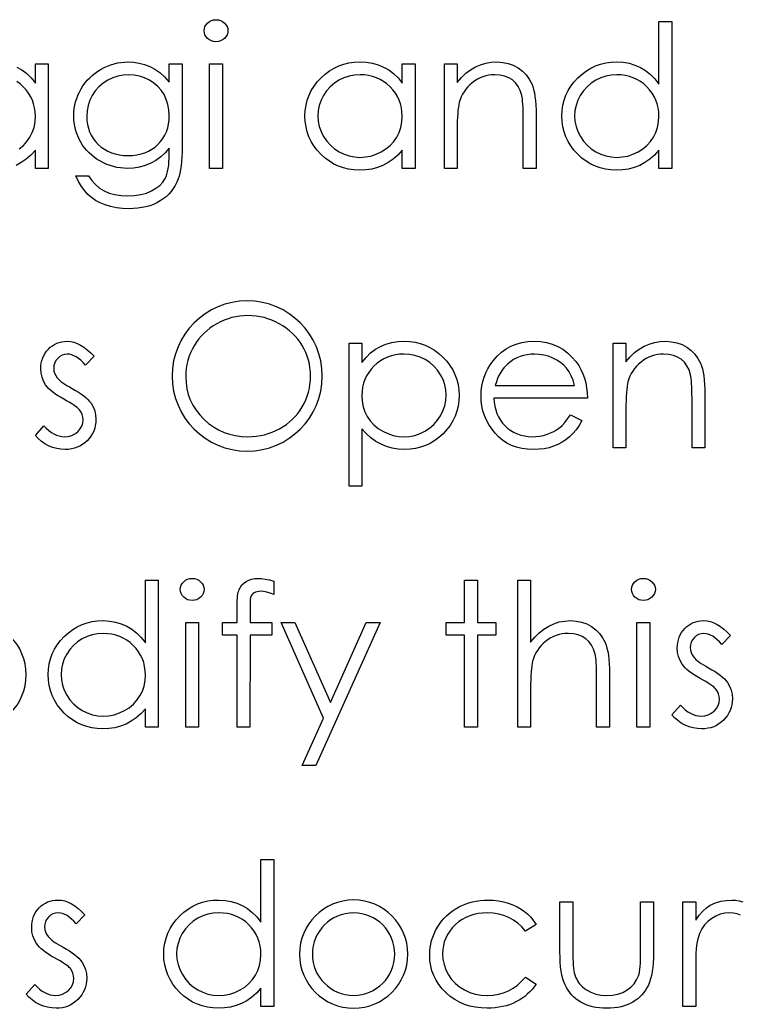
# Model space of a CAD drawing. Header units: millimetres. Extents: x -118 to 176, y -25 to 88.
# Drawn here: x -50 to -32.4, y 63.5 to 87.68 of the extents above; entities that cross this region are included whole.
import ezdxf

# ---------------------------------------------------------------- set-up
doc = ezdxf.new("R2010")
doc.units = ezdxf.units.MM

msp = doc.modelspace()

# ---------------------------------------------------------------- linework, layer by layer
at = {"color": 7, "linetype": 'Continuous', "flags": 128}
for points in [[(-45.197, 87.682), (-45.138, 87.678), (-45.084, 87.663), (-45.035, 87.638), (-44.99, 87.603), (-44.952, 87.562), (-44.925, 87.516), (-44.909, 87.466), (-44.904, 87.412), (-44.904, 87.412), (-44.909, 87.359), (-44.925, 87.31), (-44.952, 87.265), (-44.99, 87.223), (-45.035, 87.189), (-45.084, 87.164), (-45.138, 87.149), (-45.197, 87.144), (-45.197, 87.144), (-45.254, 87.149), (-45.307, 87.164), (-45.356, 87.189), (-45.401, 87.223), (-45.438, 87.265), (-45.465, 87.31), (-45.481, 87.359), (-45.487, 87.412), (-45.487, 87.412), (-45.481, 87.466), (-45.465, 87.516), (-45.438, 87.562), (-45.401, 87.603), (-45.356, 87.638), (-45.307, 87.663), (-45.254, 87.678), (-45.197, 87.682)], [(-34.045, 87.638), (-34.045, 84.048), (-34.045, 84.048), (-34.359, 84.048), (-34.359, 84.048), (-34.359, 84.49), (-34.359, 84.49), (-34.467, 84.372), (-34.582, 84.272), (-34.704, 84.187), (-34.831, 84.12), (-34.965, 84.069), (-35.105, 84.032), (-35.251, 84.01), (-35.403, 84.003), (-35.403, 84.003), (-35.539, 84.009), (-35.669, 84.028), (-35.795, 84.058), (-35.915, 84.1), (-36.03, 84.154), (-36.141, 84.221), (-36.246, 84.3), (-36.346, 84.391), (-36.438, 84.49), (-36.517, 84.595), (-36.584, 84.705), (-36.639, 84.821), (-36.682, 84.941), (-36.712, 85.067), (-36.731, 85.198), (-36.737, 85.334), (-36.737, 85.334), (-36.731, 85.467), (-36.712, 85.596), (-36.681, 85.719), (-36.638, 85.839), (-36.583, 85.952), (-36.515, 86.061), (-36.435, 86.165), (-36.343, 86.264), (-36.242, 86.355), (-36.135, 86.433), (-36.025, 86.5), (-35.908, 86.554), (-35.787, 86.596), (-35.661, 86.627), (-35.53, 86.644), (-35.394, 86.65), (-35.394, 86.65), (-35.237, 86.642), (-35.089, 86.617), (-34.948, 86.574), (-34.814, 86.515), (-34.689, 86.439), (-34.57, 86.347), (-34.461, 86.237), (-34.359, 86.111), (-34.359, 86.111), (-34.359, 87.638), (-34.359, 87.638), (-34.045, 87.638)], [(-49.301, 86.606), (-49.301, 84.048), (-49.301, 84.048), (-49.615, 84.048), (-49.615, 84.048), (-49.615, 84.49), (-49.615, 84.49), (-49.724, 84.372), (-49.838, 84.272), (-49.96, 84.187), (-50.088, 84.12)], [(-50.071, 86.526), (-49.945, 86.456), (-49.827, 86.366), (-49.717, 86.259), (-49.615, 86.132), (-49.615, 86.132), (-49.615, 86.606), (-49.615, 86.606), (-49.301, 86.606)], [(-46.339, 86.606), (-46.025, 86.606), (-46.025, 86.606), (-46.025, 84.576), (-46.025, 84.576), (-46.027, 84.446), (-46.031, 84.326), (-46.039, 84.214), (-46.048, 84.112), (-46.062, 84.018), (-46.078, 83.934), (-46.097, 83.858), (-46.119, 83.791), (-46.119, 83.791), (-46.154, 83.706), (-46.194, 83.626), (-46.241, 83.551), (-46.293, 83.481), (-46.352, 83.415), (-46.416, 83.355), (-46.486, 83.3), (-46.562, 83.25), (-46.643, 83.206), (-46.728, 83.167), (-46.817, 83.134), (-46.91, 83.108), (-47.007, 83.087), (-47.108, 83.073), (-47.213, 83.063), (-47.322, 83.061), (-47.322, 83.061), (-47.48, 83.066), (-47.63, 83.085), (-47.773, 83.113), (-47.906, 83.155), (-48.03, 83.206), (-48.141, 83.265), (-48.24, 83.331), (-48.328, 83.406), (-48.408, 83.495), (-48.484, 83.601), (-48.558, 83.725), (-48.628, 83.868), (-48.628, 83.868), (-48.314, 83.868), (-48.314, 83.868), (-48.235, 83.751), (-48.144, 83.65), (-48.043, 83.564), (-47.932, 83.495), (-47.808, 83.443), (-47.669, 83.405), (-47.518, 83.383), (-47.352, 83.375), (-47.352, 83.375), (-47.188, 83.383), (-47.037, 83.405), (-46.9, 83.443), (-46.776, 83.495), (-46.666, 83.56), (-46.574, 83.632), (-46.499, 83.712), (-46.44, 83.8), (-46.416, 83.849), (-46.396, 83.906), (-46.379, 83.971), (-46.365, 84.043), (-46.353, 84.122), (-46.346, 84.209), (-46.341, 84.304), (-46.339, 84.405), (-46.339, 84.405), (-46.339, 84.538), (-46.339, 84.538), (-46.438, 84.426), (-46.546, 84.328), (-46.664, 84.244), (-46.793, 84.174), (-46.929, 84.119), (-47.069, 84.079), (-47.213, 84.056), (-47.362, 84.048), (-47.362, 84.048), (-47.449, 84.051), (-47.536, 84.059), (-47.62, 84.072), (-47.704, 84.091), (-47.786, 84.116), (-47.866, 84.146), (-47.946, 84.181), (-48.024, 84.222), (-48.099, 84.267), (-48.17, 84.316), (-48.237, 84.369), (-48.299, 84.426), (-48.357, 84.486), (-48.41, 84.55), (-48.459, 84.618), (-48.504, 84.689), (-48.543, 84.764), (-48.577, 84.84), (-48.607, 84.918), (-48.631, 84.998), (-48.649, 85.079), (-48.662, 85.163), (-48.67, 85.248), (-48.673, 85.335), (-48.673, 85.335), (-48.67, 85.422), (-48.662, 85.508), (-48.648, 85.592), (-48.629, 85.675), (-48.604, 85.757), (-48.574, 85.836), (-48.538, 85.914), (-48.497, 85.991), (-48.451, 86.066), (-48.4, 86.136), (-48.345, 86.202), (-48.286, 86.264), (-48.223, 86.322), (-48.156, 86.376), (-48.085, 86.427), (-48.009, 86.473), (-47.93, 86.514), (-47.851, 86.551), (-47.77, 86.581), (-47.689, 86.606), (-47.606, 86.625), (-47.522, 86.639), (-47.437, 86.648), (-47.352, 86.65), (-47.352, 86.65), (-47.211, 86.643), (-47.075, 86.623), (-46.944, 86.589), (-46.818, 86.542), (-46.695, 86.477), (-46.574, 86.392), (-46.456, 86.285), (-46.339, 86.158), (-46.339, 86.158), (-46.339, 86.606)], [(-45.352, 86.606), (-45.038, 86.606), (-45.038, 86.606), (-45.038, 84.048), (-45.038, 84.048), (-45.352, 84.048), (-45.352, 84.048), (-45.352, 86.606)], [(-40.327, 86.606), (-40.327, 84.048), (-40.327, 84.048), (-40.641, 84.048), (-40.641, 84.048), (-40.641, 84.49), (-40.641, 84.49), (-40.749, 84.372), (-40.864, 84.272), (-40.986, 84.187), (-41.113, 84.12), (-41.247, 84.069), (-41.387, 84.032), (-41.533, 84.01), (-41.685, 84.003), (-41.685, 84.003), (-41.821, 84.009), (-41.951, 84.028), (-42.077, 84.058), (-42.197, 84.1), (-42.312, 84.154), (-42.423, 84.221), (-42.528, 84.3), (-42.628, 84.391), (-42.72, 84.49), (-42.799, 84.595), (-42.866, 84.705), (-42.921, 84.821), (-42.964, 84.941), (-42.994, 85.067), (-43.013, 85.198), (-43.019, 85.334), (-43.019, 85.334), (-43.013, 85.467), (-42.994, 85.596), (-42.964, 85.719), (-42.92, 85.839), (-42.865, 85.952), (-42.797, 86.061), (-42.717, 86.165), (-42.625, 86.264), (-42.524, 86.355), (-42.417, 86.433), (-42.307, 86.5), (-42.19, 86.554), (-42.069, 86.596), (-41.943, 86.627), (-41.812, 86.644), (-41.676, 86.65), (-41.676, 86.65), (-41.519, 86.643), (-41.371, 86.62), (-41.23, 86.58), (-41.096, 86.526), (-40.971, 86.456), (-40.852, 86.366), (-40.743, 86.259), (-40.641, 86.132), (-40.641, 86.132), (-40.641, 86.606), (-40.641, 86.606), (-40.327, 86.606)], [(-39.609, 86.606), (-39.295, 86.606), (-39.295, 86.606), (-39.295, 86.144), (-39.295, 86.144), (-39.192, 86.268), (-39.084, 86.373), (-38.97, 86.46), (-38.851, 86.53), (-38.727, 86.582), (-38.597, 86.62), (-38.462, 86.643), (-38.321, 86.65), (-38.321, 86.65), (-38.18, 86.641), (-38.047, 86.615), (-37.922, 86.569), (-37.805, 86.506), (-37.7, 86.427), (-37.609, 86.336), (-37.533, 86.233), (-37.472, 86.116), (-37.447, 86.051), (-37.425, 85.977), (-37.407, 85.895), (-37.392, 85.803), (-37.381, 85.704), (-37.372, 85.596), (-37.366, 85.479), (-37.365, 85.354), (-37.365, 85.354), (-37.365, 84.048), (-37.365, 84.048), (-37.679, 84.048), (-37.679, 84.048), (-37.679, 85.251), (-37.679, 85.251), (-37.68, 85.355), (-37.681, 85.451), (-37.684, 85.537), (-37.688, 85.615), (-37.694, 85.683), (-37.7, 85.742), (-37.708, 85.792), (-37.716, 85.833), (-37.716, 85.833), (-37.752, 85.951), (-37.802, 86.053), (-37.865, 86.139), (-37.941, 86.21), (-38.031, 86.266), (-38.134, 86.305), (-38.248, 86.329), (-38.376, 86.336), (-38.376, 86.336), (-38.452, 86.334), (-38.525, 86.324), (-38.598, 86.309), (-38.667, 86.288), (-38.735, 86.26), (-38.801, 86.227), (-38.865, 86.187), (-38.926, 86.141), (-38.985, 86.091), (-39.037, 86.038), (-39.085, 85.982), (-39.128, 85.923), (-39.165, 85.862), (-39.197, 85.797), (-39.224, 85.729), (-39.246, 85.659), (-39.246, 85.659), (-39.257, 85.607), (-39.267, 85.545), (-39.276, 85.475), (-39.283, 85.393), (-39.288, 85.303), (-39.292, 85.203), (-39.294, 85.093), (-39.295, 84.973), (-39.295, 84.973), (-39.295, 84.048), (-39.295, 84.048), (-39.609, 84.048), (-39.609, 84.048), (-39.609, 86.606)], [(-47.327, 86.336), (-47.464, 86.328), (-47.597, 86.303), (-47.723, 86.261), (-47.846, 86.202), (-47.96, 86.13), (-48.06, 86.043), (-48.148, 85.944), (-48.223, 85.833), (-48.282, 85.712), (-48.324, 85.588), (-48.35, 85.457), (-48.359, 85.323), (-48.359, 85.323), (-48.354, 85.221), (-48.341, 85.123), (-48.319, 85.03), (-48.288, 84.943), (-48.249, 84.858), (-48.2, 84.779), (-48.143, 84.704), (-48.077, 84.634), (-48.004, 84.57), (-47.925, 84.515), (-47.841, 84.469), (-47.753, 84.43), (-47.659, 84.401), (-47.559, 84.379), (-47.455, 84.366), (-47.346, 84.362), (-47.346, 84.362), (-47.235, 84.366), (-47.13, 84.379), (-47.03, 84.4), (-46.936, 84.429), (-46.848, 84.467), (-46.765, 84.514), (-46.687, 84.569), (-46.616, 84.632), (-46.551, 84.702), (-46.495, 84.778), (-46.447, 84.858), (-46.408, 84.944), (-46.378, 85.035), (-46.357, 85.132), (-46.344, 85.233), (-46.339, 85.341), (-46.339, 85.341), (-46.347, 85.48), (-46.371, 85.611), (-46.411, 85.735), (-46.466, 85.851), (-46.536, 85.958), (-46.62, 86.052), (-46.716, 86.135), (-46.826, 86.206), (-46.945, 86.263), (-47.067, 86.304), (-47.195, 86.328), (-47.327, 86.336)], [(-41.671, 86.336), (-41.809, 86.328), (-41.941, 86.303), (-42.067, 86.262), (-42.188, 86.205), (-42.3, 86.132), (-42.401, 86.046), (-42.489, 85.947), (-42.565, 85.834), (-42.626, 85.714), (-42.67, 85.589), (-42.696, 85.461), (-42.705, 85.33), (-42.705, 85.33), (-42.696, 85.2), (-42.67, 85.072), (-42.626, 84.947), (-42.564, 84.825), (-42.487, 84.712), (-42.398, 84.612), (-42.297, 84.525), (-42.185, 84.451), (-42.063, 84.392), (-41.938, 84.351), (-41.808, 84.326), (-41.674, 84.317), (-41.674, 84.317), (-41.538, 84.326), (-41.406, 84.35), (-41.277, 84.391), (-41.153, 84.45), (-41.037, 84.522), (-40.934, 84.606), (-40.848, 84.702), (-40.774, 84.809), (-40.716, 84.926), (-40.674, 85.051), (-40.649, 85.182), (-40.641, 85.321), (-40.641, 85.321), (-40.646, 85.427), (-40.66, 85.529), (-40.683, 85.626), (-40.715, 85.719), (-40.757, 85.807), (-40.808, 85.891), (-40.869, 85.97), (-40.939, 86.045), (-41.015, 86.113), (-41.096, 86.173), (-41.181, 86.223), (-41.27, 86.263), (-41.364, 86.296), (-41.462, 86.318), (-41.565, 86.332), (-41.671, 86.336)], [(-35.389, 86.336), (-35.527, 86.328), (-35.659, 86.303), (-35.785, 86.262), (-35.906, 86.205), (-36.018, 86.132), (-36.118, 86.046), (-36.207, 85.947), (-36.283, 85.834), (-36.344, 85.714), (-36.388, 85.589), (-36.414, 85.461), (-36.423, 85.33), (-36.423, 85.33), (-36.414, 85.2), (-36.388, 85.072), (-36.344, 84.947), (-36.282, 84.825), (-36.205, 84.712), (-36.116, 84.612), (-36.015, 84.525), (-35.903, 84.451), (-35.781, 84.392), (-35.656, 84.351), (-35.526, 84.326), (-35.392, 84.317), (-35.392, 84.317), (-35.256, 84.326), (-35.124, 84.35), (-34.995, 84.391), (-34.87, 84.45), (-34.755, 84.522), (-34.652, 84.606), (-34.565, 84.702), (-34.492, 84.809), (-34.434, 84.926), (-34.392, 85.051), (-34.367, 85.182), (-34.359, 85.321), (-34.359, 85.321), (-34.364, 85.427), (-34.378, 85.529), (-34.401, 85.626), (-34.433, 85.719), (-34.475, 85.807), (-34.526, 85.891), (-34.587, 85.97), (-34.657, 86.045), (-34.733, 86.113), (-34.814, 86.173), (-34.899, 86.223), (-34.988, 86.263), (-35.082, 86.296), (-35.18, 86.318), (-35.283, 86.332), (-35.389, 86.336)], [(-50.011, 84.522), (-49.909, 84.606), (-49.822, 84.702), (-49.748, 84.809), (-49.69, 84.926), (-49.648, 85.051), (-49.623, 85.182), (-49.615, 85.321), (-49.615, 85.321), (-49.62, 85.427), (-49.634, 85.529), (-49.657, 85.626), (-49.689, 85.719), (-49.731, 85.807), (-49.783, 85.891), (-49.843, 85.97), (-49.913, 86.045), (-49.989, 86.113), (-50.07, 86.173)], [(-44.417, 80.445), (-44.517, 80.443), (-44.615, 80.433), (-44.711, 80.417), (-44.807, 80.396), (-44.901, 80.367), (-44.994, 80.332), (-45.085, 80.292), (-45.176, 80.245), (-45.263, 80.193), (-45.345, 80.136), (-45.422, 80.075), (-45.494, 80.01), (-45.561, 79.94), (-45.624, 79.867), (-45.682, 79.788), (-45.734, 79.706), (-45.781, 79.62), (-45.823, 79.532), (-45.857, 79.441), (-45.885, 79.347), (-45.908, 79.252), (-45.923, 79.154), (-45.933, 79.054), (-45.936, 78.951), (-45.936, 78.951), (-45.929, 78.799), (-45.908, 78.654), (-45.873, 78.515), (-45.824, 78.382), (-45.762, 78.254), (-45.685, 78.133), (-45.595, 78.018), (-45.49, 77.909), (-45.376, 77.809), (-45.256, 77.723), (-45.131, 77.65), (-45, 77.59), (-44.862, 77.543), (-44.72, 77.51), (-44.571, 77.49), (-44.417, 77.484), (-44.417, 77.484), (-44.313, 77.487), (-44.212, 77.496), (-44.111, 77.511), (-44.013, 77.533), (-43.917, 77.56), (-43.823, 77.593), (-43.731, 77.633), (-43.641, 77.679), (-43.554, 77.73), (-43.472, 77.785), (-43.395, 77.846), (-43.323, 77.91), (-43.256, 77.979), (-43.194, 78.052), (-43.137, 78.13), (-43.084, 78.213), (-43.037, 78.299), (-42.996, 78.388), (-42.962, 78.478), (-42.934, 78.571), (-42.912, 78.667), (-42.897, 78.764), (-42.887, 78.864), (-42.884, 78.967), (-42.884, 78.967), (-42.887, 79.068), (-42.897, 79.168), (-42.912, 79.265), (-42.934, 79.359), (-42.962, 79.451), (-42.996, 79.54), (-43.037, 79.627), (-43.084, 79.712), (-43.137, 79.793), (-43.194, 79.87), (-43.257, 79.943), (-43.325, 80.012), (-43.398, 80.077), (-43.476, 80.137), (-43.559, 80.193), (-43.647, 80.245), (-43.738, 80.292), (-43.832, 80.332), (-43.925, 80.367), (-44.021, 80.396), (-44.118, 80.417), (-44.216, 80.433), (-44.316, 80.443), (-44.417, 80.445)], [(-48.179, 79.453), (-48.392, 79.234), (-48.392, 79.234), (-48.448, 79.297), (-48.505, 79.352), (-48.561, 79.398), (-48.615, 79.436), (-48.671, 79.465), (-48.725, 79.486), (-48.78, 79.499), (-48.834, 79.503), (-48.834, 79.503), (-48.9, 79.497), (-48.961, 79.477), (-49.018, 79.445), (-49.069, 79.399), (-49.112, 79.345), (-49.142, 79.288), (-49.16, 79.225), (-49.166, 79.159), (-49.166, 79.159), (-49.161, 79.098), (-49.145, 79.04), (-49.117, 78.983), (-49.079, 78.927), (-49.079, 78.927), (-49.055, 78.898), (-49.024, 78.868), (-48.988, 78.837), (-48.945, 78.805), (-48.896, 78.771), (-48.841, 78.737), (-48.781, 78.7), (-48.714, 78.663), (-48.714, 78.663), (-48.633, 78.617), (-48.558, 78.571), (-48.49, 78.526), (-48.429, 78.481), (-48.375, 78.436), (-48.328, 78.392), (-48.287, 78.348), (-48.253, 78.304), (-48.253, 78.304), (-48.202, 78.214), (-48.164, 78.118), (-48.142, 78.016), (-48.134, 77.909), (-48.134, 77.909), (-48.138, 77.833), (-48.148, 77.76), (-48.164, 77.69), (-48.188, 77.623), (-48.218, 77.559), (-48.255, 77.498), (-48.298, 77.44), (-48.349, 77.384), (-48.404, 77.334), (-48.462, 77.29), (-48.524, 77.254), (-48.589, 77.224), (-48.658, 77.2), (-48.73, 77.183), (-48.805, 77.173), (-48.884, 77.17), (-48.884, 77.17), (-48.99, 77.175), (-49.093, 77.193), (-49.194, 77.222), (-49.293, 77.262), (-49.386, 77.312), (-49.471, 77.372), (-49.547, 77.44), (-49.615, 77.516), (-49.615, 77.516), (-49.407, 77.753), (-49.407, 77.753), (-49.347, 77.69), (-49.286, 77.635), (-49.223, 77.589), (-49.161, 77.551), (-49.097, 77.522), (-49.032, 77.501), (-48.967, 77.488), (-48.9, 77.484), (-48.9, 77.484), (-48.809, 77.491), (-48.726, 77.515), (-48.65, 77.552), (-48.58, 77.606), (-48.523, 77.67), (-48.481, 77.74), (-48.457, 77.815), (-48.448, 77.895), (-48.448, 77.895), (-48.454, 77.962), (-48.47, 78.025), (-48.497, 78.084), (-48.535, 78.139), (-48.535, 78.139), (-48.559, 78.166), (-48.591, 78.195), (-48.629, 78.226), (-48.674, 78.258), (-48.726, 78.291), (-48.785, 78.327), (-48.85, 78.364), (-48.922, 78.403), (-48.922, 78.403), (-49, 78.447), (-49.072, 78.491), (-49.136, 78.535), (-49.195, 78.579), (-49.247, 78.622), (-49.292, 78.666), (-49.331, 78.709), (-49.363, 78.752), (-49.363, 78.752), (-49.415, 78.841), (-49.451, 78.937), (-49.473, 79.038), (-49.48, 79.146), (-49.48, 79.146), (-49.478, 79.217), (-49.469, 79.284), (-49.455, 79.349), (-49.435, 79.41), (-49.409, 79.469), (-49.377, 79.524), (-49.34, 79.577), (-49.297, 79.626), (-49.25, 79.671), (-49.199, 79.709), (-49.146, 79.742), (-49.09, 79.769), (-49.03, 79.79), (-48.968, 79.805), (-48.903, 79.814), (-48.834, 79.817), (-48.834, 79.817), (-48.753, 79.811), (-48.671, 79.795), (-48.589, 79.766), (-48.507, 79.726), (-48.426, 79.675), (-48.344, 79.612), (-48.261, 79.539), (-48.179, 79.453)], [(-41.942, 79.772), (-41.628, 79.772), (-41.628, 79.772), (-41.628, 79.299), (-41.628, 79.299), (-41.525, 79.425), (-41.415, 79.532), (-41.297, 79.622), (-41.171, 79.693), (-41.038, 79.747), (-40.898, 79.786), (-40.75, 79.809), (-40.594, 79.817), (-40.594, 79.817), (-40.458, 79.811), (-40.327, 79.793), (-40.2, 79.763), (-40.079, 79.72), (-39.963, 79.666), (-39.852, 79.6), (-39.745, 79.521), (-39.644, 79.431), (-39.552, 79.332), (-39.472, 79.227), (-39.404, 79.119), (-39.349, 79.005), (-39.305, 78.886), (-39.274, 78.763), (-39.256, 78.634), (-39.25, 78.5), (-39.25, 78.5), (-39.256, 78.364), (-39.274, 78.233), (-39.304, 78.108), (-39.347, 77.987), (-39.403, 77.871), (-39.47, 77.761), (-39.549, 77.657), (-39.641, 77.557), (-39.741, 77.466), (-39.846, 77.388), (-39.957, 77.321), (-40.072, 77.266), (-40.193, 77.224), (-40.318, 77.194), (-40.449, 77.176), (-40.585, 77.17), (-40.585, 77.17), (-40.737, 77.177), (-40.883, 77.202), (-41.023, 77.241), (-41.157, 77.297), (-41.284, 77.369), (-41.405, 77.456), (-41.519, 77.559), (-41.628, 77.678), (-41.628, 77.678), (-41.628, 76.272), (-41.628, 76.272), (-41.942, 76.272), (-41.942, 76.272), (-41.942, 79.772)], [(-36.522, 78.022), (-36.243, 77.876), (-36.243, 77.876), (-36.312, 77.759), (-36.386, 77.653), (-36.464, 77.559), (-36.548, 77.478), (-36.637, 77.407), (-36.731, 77.346), (-36.832, 77.292), (-36.937, 77.248), (-37.048, 77.214), (-37.167, 77.189), (-37.292, 77.175), (-37.425, 77.17), (-37.425, 77.17), (-37.572, 77.176), (-37.711, 77.195), (-37.841, 77.226), (-37.964, 77.271), (-38.077, 77.327), (-38.183, 77.397), (-38.281, 77.479), (-38.37, 77.574), (-38.45, 77.676), (-38.52, 77.782), (-38.578, 77.891), (-38.626, 78.004), (-38.664, 78.12), (-38.69, 78.238), (-38.706, 78.361), (-38.711, 78.486), (-38.711, 78.486), (-38.706, 78.604), (-38.693, 78.719), (-38.67, 78.831), (-38.638, 78.939), (-38.596, 79.044), (-38.546, 79.146), (-38.485, 79.245), (-38.417, 79.34), (-38.417, 79.34), (-38.319, 79.452), (-38.214, 79.549), (-38.101, 79.631), (-37.98, 79.698), (-37.851, 79.75), (-37.714, 79.788), (-37.57, 79.809), (-37.417, 79.817), (-37.417, 79.817), (-37.26, 79.809), (-37.111, 79.786), (-36.97, 79.746), (-36.837, 79.692), (-36.712, 79.621), (-36.596, 79.534), (-36.487, 79.431), (-36.387, 79.314), (-36.387, 79.314), (-36.323, 79.222), (-36.267, 79.125), (-36.219, 79.022), (-36.181, 78.914), (-36.15, 78.8), (-36.128, 78.681), (-36.114, 78.556), (-36.109, 78.426), (-36.109, 78.426), (-38.397, 78.426), (-38.397, 78.426), (-38.391, 78.325), (-38.377, 78.228), (-38.354, 78.137), (-38.324, 78.05), (-38.286, 77.968), (-38.239, 77.89), (-38.185, 77.817), (-38.122, 77.748), (-38.054, 77.686), (-37.981, 77.632), (-37.905, 77.587), (-37.824, 77.55), (-37.74, 77.521), (-37.652, 77.501), (-37.56, 77.488), (-37.464, 77.484), (-37.464, 77.484), (-37.37, 77.487), (-37.278, 77.498), (-37.187, 77.517), (-37.097, 77.543), (-37.011, 77.576), (-36.932, 77.613), (-36.86, 77.656), (-36.794, 77.703), (-36.73, 77.759), (-36.663, 77.832), (-36.594, 77.919), (-36.522, 78.022)], [(-35.48, 79.772), (-35.166, 79.772), (-35.166, 79.772), (-35.166, 79.311), (-35.166, 79.311), (-35.063, 79.434), (-34.955, 79.54), (-34.842, 79.627), (-34.723, 79.697), (-34.598, 79.749), (-34.469, 79.787), (-34.333, 79.809), (-34.193, 79.817), (-34.193, 79.817), (-34.052, 79.808), (-33.918, 79.781), (-33.794, 79.736), (-33.677, 79.673), (-33.572, 79.594), (-33.481, 79.503), (-33.405, 79.399), (-33.344, 79.283), (-33.319, 79.218), (-33.297, 79.143), (-33.279, 79.061), (-33.264, 78.97), (-33.252, 78.871), (-33.244, 78.763), (-33.238, 78.646), (-33.237, 78.521), (-33.237, 78.521), (-33.237, 77.215), (-33.237, 77.215), (-33.551, 77.215), (-33.551, 77.215), (-33.551, 78.418), (-33.551, 78.418), (-33.552, 78.522), (-33.553, 78.617), (-33.556, 78.704), (-33.56, 78.782), (-33.566, 78.85), (-33.572, 78.908), (-33.58, 78.959), (-33.588, 79), (-33.588, 79), (-33.624, 79.117), (-33.674, 79.22), (-33.737, 79.306), (-33.813, 79.377), (-33.903, 79.432), (-34.005, 79.471), (-34.12, 79.495), (-34.248, 79.503), (-34.248, 79.503), (-34.324, 79.5), (-34.397, 79.491), (-34.469, 79.476), (-34.539, 79.455), (-34.607, 79.427), (-34.673, 79.394), (-34.737, 79.354), (-34.798, 79.308), (-34.856, 79.258), (-34.909, 79.205), (-34.957, 79.149), (-34.999, 79.09), (-35.037, 79.028), (-35.069, 78.964), (-35.096, 78.896), (-35.118, 78.826), (-35.118, 78.826), (-35.129, 78.774), (-35.139, 78.712), (-35.147, 78.641), (-35.154, 78.56), (-35.159, 78.47), (-35.164, 78.369), (-35.166, 78.259), (-35.166, 78.139), (-35.166, 78.139), (-35.166, 77.215), (-35.166, 77.215), (-35.48, 77.215), (-35.48, 77.215), (-35.48, 79.772)], [(-40.597, 79.503), (-40.704, 79.499), (-40.806, 79.485), (-40.904, 79.462), (-40.998, 79.43), (-41.088, 79.389), (-41.173, 79.34), (-41.254, 79.28), (-41.331, 79.212), (-41.4, 79.137), (-41.46, 79.058), (-41.512, 78.974), (-41.554, 78.885), (-41.586, 78.793), (-41.609, 78.695), (-41.623, 78.594), (-41.628, 78.488), (-41.628, 78.488), (-41.619, 78.349), (-41.595, 78.218), (-41.554, 78.093), (-41.495, 77.976), (-41.422, 77.869), (-41.333, 77.773), (-41.231, 77.688), (-41.115, 77.616), (-40.989, 77.558), (-40.86, 77.517), (-40.728, 77.492), (-40.592, 77.484), (-40.592, 77.484), (-40.459, 77.492), (-40.33, 77.517), (-40.205, 77.559), (-40.084, 77.618), (-39.971, 77.691), (-39.87, 77.778), (-39.782, 77.878), (-39.705, 77.992), (-39.644, 78.114), (-39.599, 78.239), (-39.573, 78.366), (-39.564, 78.497), (-39.564, 78.497), (-39.572, 78.628), (-39.599, 78.756), (-39.642, 78.88), (-39.704, 79.001), (-39.78, 79.114), (-39.868, 79.213), (-39.968, 79.299), (-40.081, 79.371), (-40.202, 79.429), (-40.328, 79.47), (-40.46, 79.495), (-40.597, 79.503)], [(-36.423, 78.74), (-36.46, 78.864), (-36.506, 78.975), (-36.558, 79.073), (-36.618, 79.157), (-36.687, 79.231), (-36.767, 79.298), (-36.857, 79.356), (-36.957, 79.408), (-37.064, 79.45), (-37.174, 79.479), (-37.286, 79.497), (-37.401, 79.503), (-37.401, 79.503), (-37.495, 79.499), (-37.586, 79.488), (-37.674, 79.469), (-37.757, 79.443), (-37.838, 79.409), (-37.915, 79.368), (-37.989, 79.319), (-38.06, 79.263), (-38.06, 79.263), (-38.109, 79.217), (-38.155, 79.165), (-38.197, 79.108), (-38.237, 79.046), (-38.273, 78.977), (-38.307, 78.904), (-38.337, 78.825), (-38.364, 78.74), (-38.364, 78.74), (-36.423, 78.74)], [(-45.78, 74.016), (-45.722, 74.011), (-45.668, 73.996), (-45.618, 73.971), (-45.573, 73.937), (-45.535, 73.895), (-45.509, 73.849), (-45.492, 73.799), (-45.487, 73.745), (-45.487, 73.745), (-45.492, 73.693), (-45.509, 73.644), (-45.535, 73.598), (-45.573, 73.557), (-45.618, 73.522), (-45.668, 73.497), (-45.722, 73.482), (-45.78, 73.477), (-45.78, 73.477), (-45.837, 73.482), (-45.89, 73.497), (-45.94, 73.522), (-45.985, 73.557), (-46.022, 73.598), (-46.048, 73.644), (-46.065, 73.693), (-46.07, 73.745), (-46.07, 73.745), (-46.065, 73.799), (-46.048, 73.849), (-46.022, 73.895), (-45.985, 73.937), (-45.94, 73.971), (-45.89, 73.996), (-45.837, 74.011), (-45.78, 74.016)], [(-43.782, 73.95), (-43.782, 73.623), (-43.782, 73.623), (-43.871, 73.658), (-43.954, 73.682), (-44.031, 73.697), (-44.1, 73.702), (-44.1, 73.702), (-44.147, 73.699), (-44.19, 73.692), (-44.229, 73.679), (-44.264, 73.662), (-44.294, 73.641), (-44.317, 73.619), (-44.335, 73.595), (-44.346, 73.57), (-44.35, 73.554), (-44.353, 73.533), (-44.357, 73.507), (-44.359, 73.475), (-44.361, 73.437), (-44.362, 73.395), (-44.363, 73.347), (-44.363, 73.294), (-44.363, 73.294), (-44.363, 72.939), (-44.363, 72.939), (-43.827, 72.939), (-43.827, 72.939), (-43.827, 72.625), (-43.827, 72.625), (-44.364, 72.625), (-44.364, 72.625), (-44.365, 70.381), (-44.365, 70.381), (-44.679, 70.381), (-44.679, 70.381), (-44.679, 72.625), (-44.679, 72.625), (-45.038, 72.625), (-45.038, 72.625), (-45.038, 72.939), (-45.038, 72.939), (-44.679, 72.939), (-44.679, 72.939), (-44.679, 73.348), (-44.679, 73.348), (-44.678, 73.416), (-44.676, 73.478), (-44.672, 73.536), (-44.667, 73.589), (-44.66, 73.636), (-44.65, 73.679), (-44.641, 73.716), (-44.629, 73.749), (-44.599, 73.806), (-44.561, 73.857), (-44.514, 73.903), (-44.458, 73.942), (-44.394, 73.974), (-44.324, 73.998), (-44.247, 74.011), (-44.165, 74.016), (-44.165, 74.016), (-44.08, 74.012), (-43.989, 74), (-43.889, 73.979), (-43.782, 73.95)], [(-34.741, 74.016), (-34.683, 74.011), (-34.629, 73.996), (-34.58, 73.971), (-34.535, 73.937), (-34.497, 73.895), (-34.47, 73.849), (-34.454, 73.799), (-34.448, 73.745), (-34.448, 73.745), (-34.454, 73.693), (-34.47, 73.644), (-34.497, 73.598), (-34.535, 73.557), (-34.58, 73.522), (-34.629, 73.497), (-34.683, 73.482), (-34.741, 73.477), (-34.741, 73.477), (-34.799, 73.482), (-34.852, 73.497), (-34.901, 73.522), (-34.946, 73.557), (-34.983, 73.598), (-35.01, 73.644), (-35.026, 73.693), (-35.032, 73.745), (-35.032, 73.745), (-35.026, 73.799), (-35.01, 73.849), (-34.983, 73.895), (-34.946, 73.937), (-34.901, 73.971), (-34.852, 73.996), (-34.799, 74.011), (-34.741, 74.016)], [(-46.609, 73.971), (-46.609, 70.381), (-46.609, 70.381), (-46.923, 70.381), (-46.923, 70.381), (-46.923, 70.824), (-46.923, 70.824), (-47.031, 70.706), (-47.146, 70.605), (-47.268, 70.521), (-47.395, 70.453), (-47.529, 70.402), (-47.669, 70.366), (-47.815, 70.343), (-47.967, 70.336), (-47.967, 70.336), (-48.103, 70.343), (-48.233, 70.361), (-48.359, 70.391), (-48.479, 70.433), (-48.594, 70.488), (-48.705, 70.554), (-48.81, 70.633), (-48.91, 70.724), (-49.002, 70.824), (-49.082, 70.928), (-49.148, 71.038), (-49.204, 71.154), (-49.246, 71.274), (-49.276, 71.4), (-49.295, 71.531), (-49.301, 71.667), (-49.301, 71.667), (-49.295, 71.8), (-49.276, 71.929), (-49.246, 72.053), (-49.202, 72.172), (-49.147, 72.285), (-49.079, 72.394), (-48.999, 72.499), (-48.907, 72.597), (-48.806, 72.688), (-48.699, 72.766), (-48.589, 72.833), (-48.472, 72.887), (-48.351, 72.93), (-48.225, 72.96), (-48.094, 72.977), (-47.958, 72.984), (-47.958, 72.984), (-47.801, 72.975), (-47.653, 72.95), (-47.512, 72.907), (-47.378, 72.848), (-47.253, 72.773), (-47.135, 72.68), (-47.025, 72.57), (-46.923, 72.444), (-46.923, 72.444), (-46.923, 73.971), (-46.923, 73.971), (-46.609, 73.971)], [(-39.115, 73.971), (-38.801, 73.971), (-38.801, 73.971), (-38.801, 72.939), (-38.801, 72.939), (-38.352, 72.939), (-38.352, 72.939), (-38.352, 72.625), (-38.352, 72.625), (-38.801, 72.625), (-38.801, 72.625), (-38.801, 70.381), (-38.801, 70.381), (-39.115, 70.381), (-39.115, 70.381), (-39.115, 72.625), (-39.115, 72.625), (-39.564, 72.625), (-39.564, 72.625), (-39.564, 72.939), (-39.564, 72.939), (-39.115, 72.939), (-39.115, 72.939), (-39.115, 73.971)], [(-37.814, 73.971), (-37.5, 73.971), (-37.5, 73.971), (-37.5, 72.456), (-37.5, 72.456), (-37.396, 72.58), (-37.287, 72.687), (-37.173, 72.778), (-37.054, 72.852), (-36.93, 72.909), (-36.8, 72.951), (-36.666, 72.975), (-36.527, 72.984), (-36.527, 72.984), (-36.385, 72.975), (-36.252, 72.948), (-36.127, 72.902), (-36.011, 72.839), (-35.905, 72.761), (-35.814, 72.67), (-35.738, 72.567), (-35.677, 72.451), (-35.652, 72.386), (-35.631, 72.311), (-35.612, 72.229), (-35.597, 72.138), (-35.586, 72.038), (-35.577, 71.93), (-35.572, 71.813), (-35.57, 71.687), (-35.57, 71.687), (-35.57, 70.381), (-35.57, 70.381), (-35.884, 70.381), (-35.884, 70.381), (-35.884, 71.584), (-35.884, 71.584), (-35.885, 71.689), (-35.886, 71.784), (-35.889, 71.87), (-35.893, 71.948), (-35.898, 72.016), (-35.905, 72.075), (-35.912, 72.126), (-35.921, 72.166), (-35.921, 72.166), (-35.959, 72.284), (-36.009, 72.386), (-36.072, 72.473), (-36.149, 72.543), (-36.238, 72.599), (-36.339, 72.638), (-36.454, 72.662), (-36.582, 72.67), (-36.582, 72.67), (-36.658, 72.667), (-36.731, 72.658), (-36.803, 72.642), (-36.873, 72.621), (-36.941, 72.593), (-37.006, 72.56), (-37.07, 72.52), (-37.132, 72.475), (-37.19, 72.424), (-37.242, 72.372), (-37.29, 72.316), (-37.333, 72.257), (-37.37, 72.195), (-37.402, 72.131), (-37.43, 72.062), (-37.451, 71.992), (-37.451, 71.992), (-37.463, 71.941), (-37.472, 71.88), (-37.481, 71.809), (-37.488, 71.728), (-37.493, 71.638), (-37.497, 71.537), (-37.499, 71.427), (-37.5, 71.306), (-37.5, 71.306), (-37.5, 70.381), (-37.5, 70.381), (-37.814, 70.381), (-37.814, 70.381), (-37.814, 73.971)], [(-45.936, 72.939), (-45.621, 72.939), (-45.621, 72.939), (-45.621, 70.381), (-45.621, 70.381), (-45.936, 70.381), (-45.936, 70.381), (-45.936, 72.939)], [(-43.602, 72.939), (-43.264, 72.939), (-43.264, 72.939), (-42.398, 70.98), (-42.398, 70.98), (-41.519, 72.939), (-41.519, 72.939), (-41.179, 72.939), (-41.179, 72.939), (-42.75, 69.439), (-42.75, 69.439), (-43.089, 69.439), (-43.089, 69.439), (-42.568, 70.599), (-42.568, 70.599), (-43.602, 72.939)], [(-34.897, 72.939), (-34.583, 72.939), (-34.583, 72.939), (-34.583, 70.381), (-34.583, 70.381), (-34.897, 70.381), (-34.897, 70.381), (-34.897, 72.939)], [(-32.609, 72.62), (-32.822, 72.4), (-32.822, 72.4), (-32.878, 72.464), (-32.934, 72.518), (-32.99, 72.564), (-33.045, 72.602), (-33.1, 72.632), (-33.155, 72.653), (-33.21, 72.665), (-33.264, 72.67), (-33.264, 72.67), (-33.329, 72.663), (-33.39, 72.644), (-33.447, 72.611), (-33.498, 72.566), (-33.541, 72.512), (-33.571, 72.454), (-33.59, 72.392), (-33.596, 72.325), (-33.596, 72.325), (-33.59, 72.265), (-33.574, 72.207), (-33.547, 72.149), (-33.509, 72.093), (-33.509, 72.093), (-33.484, 72.065), (-33.454, 72.035), (-33.417, 72.004), (-33.374, 71.971), (-33.325, 71.938), (-33.271, 71.903), (-33.21, 71.867), (-33.144, 71.83), (-33.144, 71.83), (-33.062, 71.783), (-32.988, 71.738), (-32.92, 71.692), (-32.859, 71.647), (-32.805, 71.603), (-32.757, 71.558), (-32.717, 71.514), (-32.683, 71.471), (-32.683, 71.471), (-32.631, 71.38), (-32.593, 71.284), (-32.572, 71.183), (-32.564, 71.075), (-32.564, 71.075), (-32.567, 71), (-32.577, 70.927), (-32.594, 70.857), (-32.617, 70.79), (-32.648, 70.725), (-32.684, 70.664), (-32.728, 70.606), (-32.778, 70.551), (-32.834, 70.5), (-32.892, 70.457), (-32.954, 70.42), (-33.019, 70.39), (-33.088, 70.366), (-33.16, 70.35), (-33.235, 70.34), (-33.313, 70.336), (-33.313, 70.336), (-33.419, 70.342), (-33.522, 70.359), (-33.623, 70.388), (-33.722, 70.428), (-33.815, 70.479), (-33.9, 70.538), (-33.977, 70.606), (-34.045, 70.683), (-34.045, 70.683), (-33.836, 70.92), (-33.836, 70.92), (-33.776, 70.857), (-33.715, 70.802), (-33.653, 70.756), (-33.59, 70.718), (-33.526, 70.688), (-33.461, 70.667), (-33.396, 70.655), (-33.329, 70.65), (-33.329, 70.65), (-33.239, 70.658), (-33.156, 70.681), (-33.079, 70.719), (-33.01, 70.773), (-32.952, 70.837), (-32.911, 70.907), (-32.886, 70.981), (-32.878, 71.062), (-32.878, 71.062), (-32.884, 71.129), (-32.9, 71.192), (-32.926, 71.251), (-32.964, 71.306), (-32.964, 71.306), (-32.989, 71.333), (-33.02, 71.361), (-33.059, 71.392), (-33.104, 71.424), (-33.156, 71.458), (-33.214, 71.493), (-33.28, 71.53), (-33.352, 71.57), (-33.352, 71.57), (-33.43, 71.614), (-33.501, 71.658), (-33.566, 71.702), (-33.625, 71.746), (-33.676, 71.789), (-33.721, 71.833), (-33.761, 71.876), (-33.793, 71.919), (-33.793, 71.919), (-33.844, 72.008), (-33.881, 72.104), (-33.903, 72.205), (-33.91, 72.313), (-33.91, 72.313), (-33.907, 72.384), (-33.899, 72.451), (-33.884, 72.515), (-33.864, 72.577), (-33.838, 72.635), (-33.807, 72.691), (-33.77, 72.743), (-33.727, 72.792), (-33.679, 72.837), (-33.629, 72.876), (-33.576, 72.909), (-33.519, 72.936), (-33.46, 72.957), (-33.397, 72.972), (-33.332, 72.981), (-33.264, 72.984), (-33.264, 72.984), (-33.182, 72.978), (-33.101, 72.961), (-33.019, 72.933), (-32.937, 72.893), (-32.855, 72.841), (-32.773, 72.779), (-32.691, 72.705), (-32.609, 72.62)], [(-47.953, 72.67), (-48.091, 72.661), (-48.223, 72.637), (-48.349, 72.595), (-48.47, 72.538), (-48.582, 72.466), (-48.683, 72.379), (-48.771, 72.281), (-48.847, 72.168), (-48.908, 72.047), (-48.952, 71.922), (-48.978, 71.795), (-48.987, 71.664), (-48.987, 71.664), (-48.978, 71.533), (-48.952, 71.406), (-48.908, 71.281), (-48.846, 71.159), (-48.769, 71.045), (-48.68, 70.945), (-48.58, 70.858), (-48.467, 70.784), (-48.345, 70.725), (-48.22, 70.684), (-48.09, 70.659), (-47.956, 70.65), (-47.956, 70.65), (-47.82, 70.659), (-47.688, 70.683), (-47.559, 70.725), (-47.435, 70.783), (-47.319, 70.855), (-47.217, 70.939), (-47.13, 71.035), (-47.056, 71.143), (-46.998, 71.26), (-46.956, 71.385), (-46.931, 71.516), (-46.923, 71.654), (-46.923, 71.654), (-46.928, 71.76), (-46.942, 71.862), (-46.965, 71.959), (-46.997, 72.052), (-47.039, 72.14), (-47.09, 72.224), (-47.151, 72.304), (-47.221, 72.379), (-47.297, 72.447), (-47.378, 72.506), (-47.463, 72.556), (-47.552, 72.597), (-47.646, 72.629), (-47.744, 72.651), (-47.847, 72.665), (-47.953, 72.67)], [(-43.782, 67.138), (-43.782, 63.548), (-43.782, 63.548), (-44.096, 63.548), (-44.096, 63.548), (-44.096, 63.99), (-44.096, 63.99), (-44.205, 63.872), (-44.319, 63.772), (-44.441, 63.687), (-44.568, 63.62), (-44.702, 63.569), (-44.842, 63.532), (-44.988, 63.51), (-45.141, 63.503), (-45.141, 63.503), (-45.276, 63.509), (-45.406, 63.528), (-45.532, 63.558), (-45.652, 63.6), (-45.767, 63.654), (-45.878, 63.721), (-45.983, 63.8), (-46.084, 63.891), (-46.175, 63.99), (-46.255, 64.095), (-46.321, 64.205), (-46.377, 64.321), (-46.419, 64.441), (-46.45, 64.567), (-46.468, 64.698), (-46.474, 64.834), (-46.474, 64.834), (-46.468, 64.967), (-46.45, 65.096), (-46.419, 65.219), (-46.375, 65.339), (-46.32, 65.452), (-46.252, 65.561), (-46.173, 65.665), (-46.08, 65.764), (-45.979, 65.855), (-45.872, 65.933), (-45.762, 66), (-45.645, 66.054), (-45.524, 66.096), (-45.398, 66.127), (-45.267, 66.144), (-45.131, 66.15), (-45.131, 66.15), (-44.974, 66.142), (-44.826, 66.117), (-44.685, 66.074), (-44.552, 66.015), (-44.426, 65.939), (-44.308, 65.847), (-44.198, 65.737), (-44.096, 65.611), (-44.096, 65.611), (-44.096, 67.138), (-44.096, 67.138), (-43.782, 67.138)], [(-48.404, 65.787), (-48.617, 65.567), (-48.617, 65.567), (-48.673, 65.63), (-48.729, 65.685), (-48.785, 65.731), (-48.84, 65.769), (-48.895, 65.798), (-48.95, 65.82), (-49.004, 65.832), (-49.058, 65.836), (-49.058, 65.836), (-49.124, 65.83), (-49.185, 65.81), (-49.242, 65.778), (-49.293, 65.733), (-49.336, 65.679), (-49.366, 65.621), (-49.384, 65.559), (-49.391, 65.492), (-49.391, 65.492), (-49.385, 65.432), (-49.369, 65.374), (-49.342, 65.316), (-49.304, 65.26), (-49.304, 65.26), (-49.279, 65.231), (-49.248, 65.202), (-49.212, 65.17), (-49.169, 65.138), (-49.12, 65.104), (-49.065, 65.07), (-49.005, 65.034), (-48.938, 64.996), (-48.938, 64.996), (-48.857, 64.95), (-48.783, 64.905), (-48.715, 64.859), (-48.654, 64.814), (-48.6, 64.769), (-48.552, 64.725), (-48.512, 64.681), (-48.478, 64.637), (-48.478, 64.637), (-48.426, 64.547), (-48.388, 64.451), (-48.366, 64.349), (-48.359, 64.242), (-48.359, 64.242), (-48.362, 64.166), (-48.372, 64.093), (-48.389, 64.023), (-48.412, 63.957), (-48.443, 63.892), (-48.479, 63.831), (-48.523, 63.773), (-48.573, 63.718), (-48.629, 63.667), (-48.687, 63.624), (-48.748, 63.587), (-48.814, 63.557), (-48.882, 63.533), (-48.955, 63.516), (-49.03, 63.507), (-49.108, 63.503), (-49.108, 63.503), (-49.214, 63.509), (-49.317, 63.526), (-49.418, 63.555), (-49.517, 63.595), (-49.61, 63.645), (-49.695, 63.705), (-49.771, 63.773), (-49.839, 63.849), (-49.839, 63.849), (-49.631, 64.086), (-49.631, 64.086), (-49.571, 64.023), (-49.51, 63.969), (-49.448, 63.922), (-49.385, 63.884), (-49.321, 63.855), (-49.256, 63.834), (-49.191, 63.821), (-49.124, 63.817), (-49.124, 63.817), (-49.034, 63.825), (-48.95, 63.848), (-48.874, 63.886), (-48.805, 63.94), (-48.747, 64.004), (-48.706, 64.074), (-48.681, 64.148), (-48.673, 64.229), (-48.673, 64.229), (-48.678, 64.295), (-48.695, 64.358), (-48.721, 64.417), (-48.759, 64.473), (-48.759, 64.473), (-48.784, 64.499), (-48.815, 64.528), (-48.854, 64.559), (-48.899, 64.591), (-48.95, 64.625), (-49.009, 64.66), (-49.075, 64.697), (-49.147, 64.736), (-49.147, 64.736), (-49.225, 64.78), (-49.296, 64.825), (-49.361, 64.869), (-49.419, 64.912), (-49.471, 64.956), (-49.516, 64.999), (-49.555, 65.043), (-49.588, 65.085), (-49.588, 65.085), (-49.639, 65.174), (-49.675, 65.271), (-49.698, 65.371), (-49.705, 65.479), (-49.705, 65.479), (-49.702, 65.55), (-49.694, 65.618), (-49.679, 65.682), (-49.659, 65.744), (-49.633, 65.802), (-49.602, 65.857), (-49.565, 65.91), (-49.522, 65.959), (-49.474, 66.004), (-49.424, 66.042), (-49.37, 66.075), (-49.314, 66.103), (-49.255, 66.124), (-49.192, 66.139), (-49.127, 66.148), (-49.058, 66.15), (-49.058, 66.15), (-48.977, 66.145), (-48.896, 66.128), (-48.814, 66.099), (-48.732, 66.059), (-48.65, 66.008), (-48.568, 65.946), (-48.486, 65.872), (-48.404, 65.787)], [(-37.365, 65.551), (-37.628, 65.388), (-37.628, 65.388), (-37.717, 65.493), (-37.814, 65.584), (-37.919, 65.661), (-38.031, 65.724), (-38.152, 65.773), (-38.28, 65.808), (-38.415, 65.829), (-38.559, 65.836), (-38.559, 65.836), (-38.674, 65.831), (-38.785, 65.818), (-38.89, 65.795), (-38.99, 65.763), (-39.086, 65.722), (-39.176, 65.672), (-39.262, 65.613), (-39.342, 65.544), (-39.415, 65.469), (-39.478, 65.39), (-39.532, 65.307), (-39.576, 65.22), (-39.61, 65.13), (-39.634, 65.035), (-39.649, 64.936), (-39.654, 64.834), (-39.654, 64.834), (-39.644, 64.7), (-39.618, 64.57), (-39.573, 64.444), (-39.511, 64.322), (-39.432, 64.209), (-39.34, 64.109), (-39.236, 64.023), (-39.117, 63.95), (-38.988, 63.891), (-38.852, 63.85), (-38.708, 63.826), (-38.557, 63.817), (-38.557, 63.817), (-38.418, 63.824), (-38.286, 63.845), (-38.16, 63.88), (-38.04, 63.929), (-37.927, 63.992), (-37.822, 64.07), (-37.721, 64.161), (-37.628, 64.266), (-37.628, 64.266), (-37.365, 64.093), (-37.365, 64.093), (-37.413, 64.025), (-37.465, 63.961), (-37.521, 63.901), (-37.58, 63.844), (-37.643, 63.792), (-37.711, 63.743), (-37.783, 63.699), (-37.858, 63.658), (-37.936, 63.621), (-38.018, 63.59), (-38.101, 63.563), (-38.188, 63.542), (-38.277, 63.525), (-38.37, 63.513), (-38.464, 63.505), (-38.562, 63.503), (-38.562, 63.503), (-38.711, 63.509), (-38.852, 63.527), (-38.987, 63.556), (-39.116, 63.598), (-39.239, 63.651), (-39.356, 63.716), (-39.465, 63.793), (-39.568, 63.882), (-39.662, 63.98), (-39.743, 64.083), (-39.811, 64.19), (-39.867, 64.303), (-39.912, 64.421), (-39.942, 64.544), (-39.961, 64.672), (-39.968, 64.806), (-39.968, 64.806), (-39.965, 64.896), (-39.956, 64.985), (-39.942, 65.073), (-39.921, 65.158), (-39.895, 65.242), (-39.862, 65.325), (-39.825, 65.406), (-39.781, 65.485), (-39.732, 65.561), (-39.679, 65.633), (-39.621, 65.701), (-39.559, 65.764), (-39.493, 65.823), (-39.422, 65.878), (-39.346, 65.928), (-39.267, 65.974), (-39.184, 66.016), (-39.099, 66.052), (-39.011, 66.082), (-38.921, 66.106), (-38.828, 66.126), (-38.734, 66.139), (-38.636, 66.148), (-38.536, 66.15), (-38.536, 66.15), (-38.41, 66.146), (-38.286, 66.131), (-38.165, 66.107), (-38.046, 66.073), (-37.932, 66.031), (-37.827, 65.983), (-37.732, 65.929), (-37.645, 65.869), (-37.566, 65.803), (-37.493, 65.728), (-37.425, 65.644), (-37.365, 65.551)], [(-36.782, 66.106), (-36.468, 66.106), (-36.468, 66.106), (-36.468, 64.919), (-36.468, 64.919), (-36.467, 64.815), (-36.465, 64.719), (-36.461, 64.632), (-36.455, 64.553), (-36.448, 64.482), (-36.44, 64.42), (-36.43, 64.367), (-36.418, 64.321), (-36.418, 64.321), (-36.397, 64.264), (-36.372, 64.21), (-36.343, 64.16), (-36.31, 64.112), (-36.272, 64.067), (-36.23, 64.026), (-36.184, 63.987), (-36.134, 63.952), (-36.024, 63.894), (-35.903, 63.851), (-35.773, 63.826), (-35.633, 63.817), (-35.633, 63.817), (-35.492, 63.826), (-35.363, 63.85), (-35.246, 63.891), (-35.139, 63.949), (-35.046, 64.02), (-34.968, 64.102), (-34.906, 64.194), (-34.859, 64.296), (-34.859, 64.296), (-34.847, 64.338), (-34.837, 64.39), (-34.828, 64.452), (-34.82, 64.525), (-34.814, 64.609), (-34.811, 64.702), (-34.808, 64.806), (-34.807, 64.919), (-34.807, 64.919), (-34.807, 66.106), (-34.807, 66.106), (-34.493, 66.106), (-34.493, 66.106), (-34.493, 64.86), (-34.493, 64.86), (-34.495, 64.733), (-34.501, 64.614), (-34.511, 64.503), (-34.525, 64.4), (-34.542, 64.305), (-34.564, 64.219), (-34.59, 64.14), (-34.619, 64.07), (-34.653, 64.005), (-34.69, 63.944), (-34.732, 63.887), (-34.777, 63.833), (-34.827, 63.782), (-34.88, 63.736), (-34.938, 63.692), (-34.999, 63.653), (-35.065, 63.618), (-35.134, 63.587), (-35.208, 63.562), (-35.285, 63.541), (-35.367, 63.524), (-35.452, 63.512), (-35.541, 63.505), (-35.635, 63.503), (-35.635, 63.503), (-35.729, 63.505), (-35.818, 63.512), (-35.904, 63.524), (-35.986, 63.541), (-36.064, 63.562), (-36.137, 63.587), (-36.208, 63.618), (-36.273, 63.653), (-36.335, 63.692), (-36.393, 63.736), (-36.447, 63.783), (-36.497, 63.833), (-36.543, 63.888), (-36.584, 63.946), (-36.622, 64.008), (-36.656, 64.073), (-36.685, 64.145), (-36.711, 64.224), (-36.733, 64.313), (-36.75, 64.41), (-36.764, 64.516), (-36.774, 64.63), (-36.78, 64.752), (-36.782, 64.884), (-36.782, 64.884), (-36.782, 66.106)], [(-33.775, 66.106), (-33.461, 66.106), (-33.461, 66.106), (-33.461, 65.661), (-33.461, 65.661), (-33.374, 65.776), (-33.286, 65.874), (-33.197, 65.956), (-33.106, 66.021), (-33.106, 66.021), (-32.98, 66.078), (-32.849, 66.118), (-32.716, 66.142), (-32.579, 66.15), (-32.579, 66.15), (-32.487, 66.146), (-32.397, 66.132), (-32.309, 66.109)], [(-32.364, 65.78), (-32.447, 65.812), (-32.537, 65.83), (-32.634, 65.836), (-32.634, 65.836), (-32.747, 65.828), (-32.858, 65.802), (-32.964, 65.759), (-33.067, 65.7), (-33.16, 65.625), (-33.242, 65.539), (-33.31, 65.442), (-33.364, 65.332), (-33.387, 65.27), (-33.407, 65.201), (-33.423, 65.124), (-33.437, 65.039), (-33.448, 64.947), (-33.455, 64.847), (-33.46, 64.74), (-33.461, 64.624), (-33.461, 64.624), (-33.461, 63.548), (-33.461, 63.548), (-33.775, 63.548), (-33.775, 63.548), (-33.775, 66.106)], [(-45.126, 65.836), (-45.264, 65.828), (-45.396, 65.803), (-45.522, 65.762), (-45.643, 65.705), (-45.755, 65.632), (-45.856, 65.546), (-45.944, 65.447), (-46.02, 65.334), (-46.081, 65.214), (-46.125, 65.089), (-46.152, 64.961), (-46.16, 64.83), (-46.16, 64.83), (-46.151, 64.7), (-46.125, 64.572), (-46.081, 64.447), (-46.019, 64.325), (-45.942, 64.212), (-45.854, 64.112), (-45.753, 64.025), (-45.64, 63.951), (-45.518, 63.892), (-45.393, 63.851), (-45.263, 63.826), (-45.129, 63.817), (-45.129, 63.817), (-44.993, 63.826), (-44.861, 63.85), (-44.732, 63.891), (-44.608, 63.95), (-44.492, 64.022), (-44.39, 64.106), (-44.303, 64.202), (-44.229, 64.309), (-44.171, 64.426), (-44.129, 64.551), (-44.104, 64.682), (-44.096, 64.821), (-44.096, 64.821), (-44.101, 64.927), (-44.115, 65.029), (-44.138, 65.126), (-44.17, 65.219), (-44.212, 65.307), (-44.263, 65.391), (-44.324, 65.47), (-44.394, 65.545), (-44.47, 65.613), (-44.551, 65.673), (-44.636, 65.723), (-44.725, 65.763), (-44.819, 65.796), (-44.918, 65.818), (-45.02, 65.832), (-45.126, 65.836)]]:
    msp.add_lwpolyline(points, dxfattribs=at)
at = {"color": 7, "linetype": 'Continuous'}
for centre, radius, start, end in [((-44.432, 78.968), 1.837, 90.0002, 89.9998), ((-51.162, 71.66), 1.324, 90.0004, 89.9996), ((-41.828, 64.827), 1.324, 90.0006, 89.9994), ((-41.83, 64.827), 1.009, 90.0008, 89.9992)]:
    msp.add_arc(centre, radius, start, end, dxfattribs=at)

doc.saveas('drawing.dxf')
